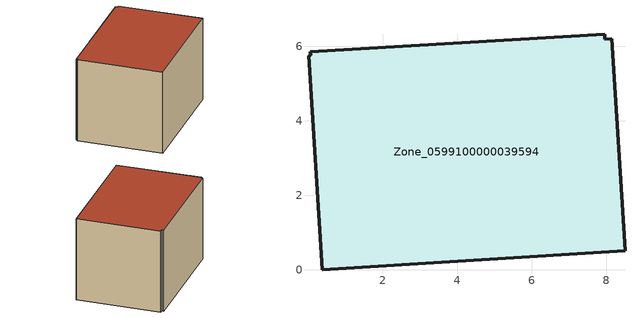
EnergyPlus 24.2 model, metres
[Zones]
Zone_0599100000039594
 floor ground (C_G): 0.01,5.75 0.06,5.75 0.05,5.85 7.96,6.32 7.96,6.19 8.14,6.2 8.5,0.51 0.38,0 z0
 wall outside (C_F): 8.14,6.2 7.96,6.19 7.96,6.32 0.05,5.85 0.06,5.75 0.01,5.75 0.38,0 8.5,0.51 8.14,6.2 z0:5.77
 roof outside (C_R): 0.06,5.75 0.01,5.75 0.38,0 8.5,0.51 8.14,6.2 7.96,6.19 7.96,6.32 0.05,5.85 z5.77
[BUILDING]
Pand.0599100000039594: North Axis=0; Terrain=City; Loads Convergence Tolerance Value=0.04; Temperature Convergence Tolerance Value=0.4; Solar Distribution=FullExterior; Maximum Number of Warmup Days=25; Minimum Number of Warmup Days=1
[Site:Location]
Rotterdam.The.Hague.AP_ZH_NLD Design_Conditions: Latitude=51.96; Longitude=4.45; Time Zone=1; Elevation=-4.5
[SITE:GROUNDTEMPERATURE:BUILDINGSURFACE]
18, 18, 18, 18, 18, 18, 18, 18, 18, 18, 18, 18
[MATERIAL] Thermal Absorptance=0.9; Solar Absorptance=0.7; Visible Absorptance=0.7
Name | Roughness | Thickness | Conductivity | Density | Specific Heat
G.TI.1946-1964 | MediumSmooth | 0.15 | 1 | 540 | 1210
F.TI.1946-1964 | Rough | 0.3 | 0.857143 | 1920 | 840
R.TI.1946-1964 | MediumRough | 0.2 | 0.277778 | 1500 | 1000
[CONSTRUCTION]
C_G: G.TI.1946-1964
C_F: F.TI.1946-1964
C_R: R.TI.1946-1964
[ZONE]
Zone_0599100000039594: Type=1; Multiplier=1; Ceiling Height=Autocalculate; Volume=Autocalculate; Floor Area=autocalculate; Part of Total Floor Area=Yes
[ZONEINFILTRATION:DESIGNFLOWRATE]
Infil_Zone_0599100000039594: Zone or ZoneList or Space or SpaceList=Zone_0599100000039594; Schedule=AlwaysOn; Design Flow Rate Calculation Method=Flow/Area; Flow Rate per Floor Area=0.003; Constant Term Coefficient=1; Temperature Term Coefficient=0; Velocity Term Coefficient=0; Velocity Squared Term Coefficient=0
[HVACTEMPLATE:ZONE:IDEALLOADSAIRSYSTEM]
Zone_0599100000039594: Maximum Heating Supply Air Temperature=50; Minimum Cooling Supply Air Temperature=13; Maximum Heating Supply Air Humidity Ratio=0.0156; Minimum Cooling Supply Air Humidity Ratio=0.0077; Heating Limit=NoLimit; Cooling Limit=NoLimit; Dehumidification Control Type=ConstantSensibleHeatRatio; Cooling Sensible Heat Ratio=0.7; Dehumidification Setpoint=60; Humidification Control Type=None; Humidification Setpoint=30; Outdoor Air Method=None; Outdoor Air Flow Rate per Person=0.00944; Outdoor Air Flow Rate per Zone Floor Area=0; Outdoor Air Flow Rate per Zone=0; Demand Controlled Ventilation Type=None; Outdoor Air Economizer Type=NoEconomizer; Heat Recovery Type=None; Sensible Heat Recovery Effectiveness=0.7; Latent Heat Recovery Effectiveness=0.65
[ZONECONTROL:THERMOSTAT]
ThermostatControl_Zone_0599100000039594: Zone or ZoneList=Zone_0599100000039594; Control Type Schedule=DualSetpointControlType; Control 1=Thermostat_Zone_0599100000039594; Temperature Difference Between Cutout And Setpoint=0
[THERMOSTATSETPOINT:DUALSETPOINT]
Thermostat_Zone_0599100000039594: Heating Setpoint Temperature Schedule=HeatingSetpoint_Zone_0599100000039594; Cooling Setpoint Temperature Schedule=CoolingSetpoint_Zone_0599100000039594
[SCHEDULE:COMPACT]
HeatingSetpoint_Zone_0599100000039594: Through: 12/31, For: AllDays, Until: 24:00, 21
CoolingSetpoint_Zone_0599100000039594: Through: 12/31, For: AllDays, Until: 24:00, 24
DualSetpointControlType: Through: 12/31, For: AllDays, Until: 24:00, 4
AlwaysOn: Through: 12/31, For: AllDays, Until: 24:00, 1
